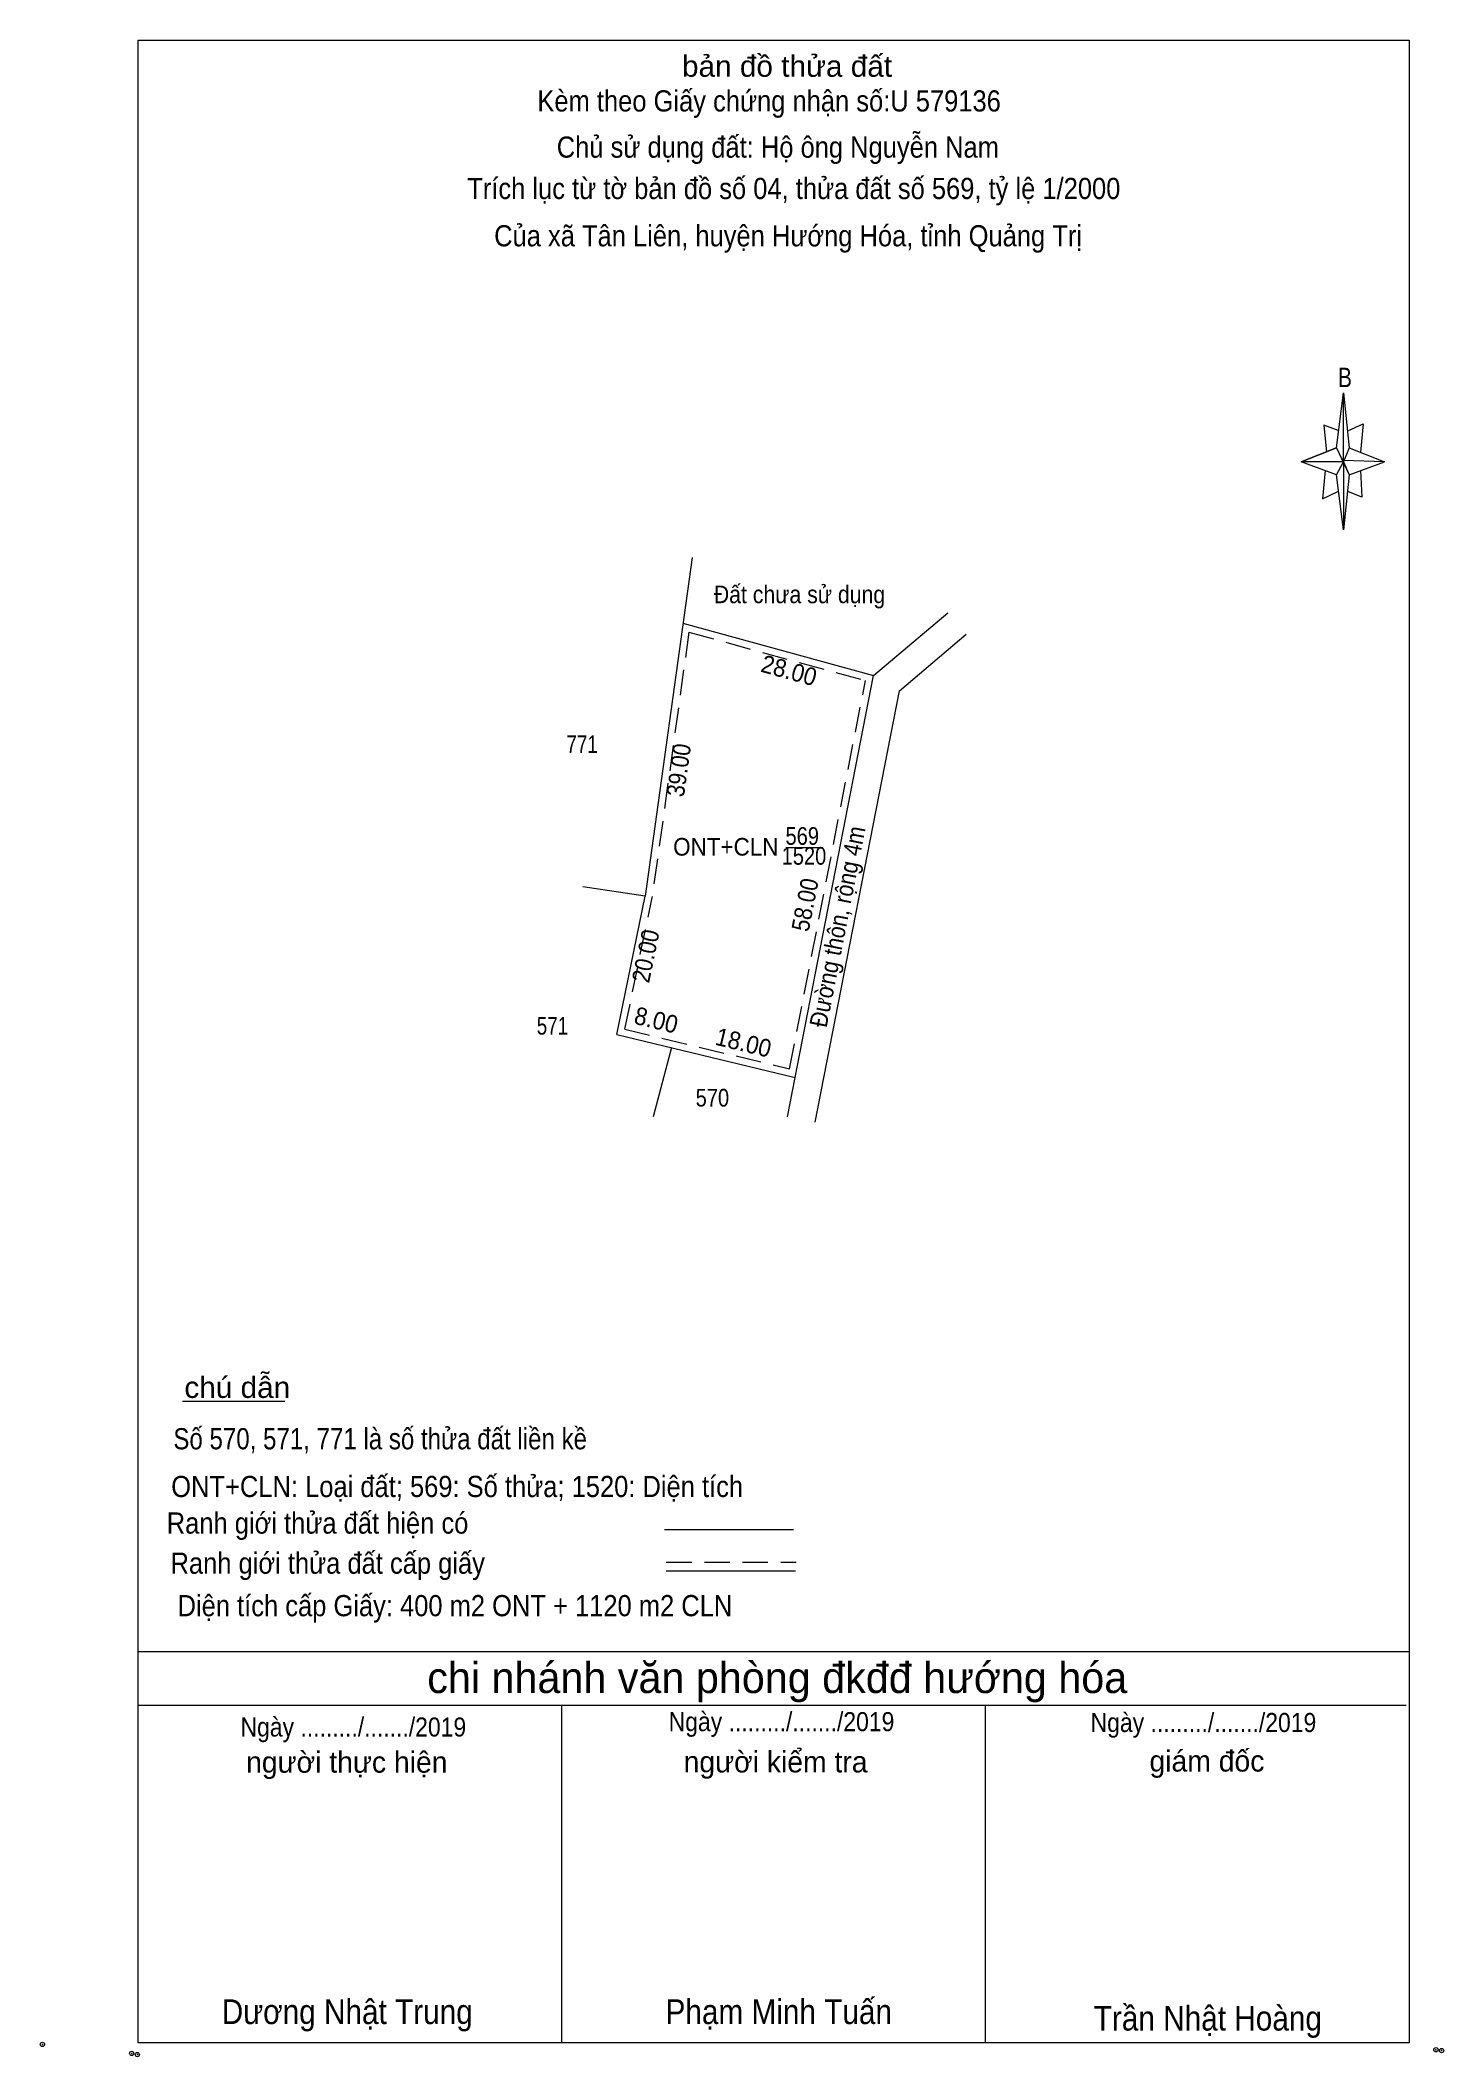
# Model space of a CAD drawing. Header units: metres. Extents: x 548747 to 548946, y 1838149 to 1838434.
import ezdxf
from ezdxf.enums import TextEntityAlignment as Align

# ---------------------------------------------------------------- set-up
doc = ezdxf.new("R2010")
doc.units = ezdxf.units.M
doc.header["$LTSCALE"] = 1.2
doc.header["$PDMODE"] = 32
doc.header["$PDSIZE"] = 0.6
doc.linetypes.add('MEDIUM_DASHED', pattern=[4.5, 3, -1.5])
for name, color, linetype, lineweight in [('10', 7, 'Continuous', 13), ('17', 7, 'Continuous', 13), ('5', 7, 'Continuous', 13), ('55', 7, 'Continuous', 13), ('6', 7, 'Continuous', 13)]:
    doc.layers.add(name, color=color, linetype=linetype, lineweight=lineweight)

msp = doc.modelspace()

# ---------------------------------------------------------------- linework, layer by layer
at = {"layer": '10'}
for p, q in [((548839.78, 1838361.19), (548833.12, 1838313.22)), ((548833.12, 1838313.22), (548824.32, 1838314.52)), ((548829.09, 1838293.63), (548833.12, 1838313.22)), ((548829.09, 1838293.63), (548854.36, 1838287.52)), ((548836.86, 1838291.75), (548834.25, 1838281.94))]:
    msp.add_line(p, q, dxfattribs=at)
at = {"layer": '10', "linetype": 'MEDIUM_DASHED'}
for p, q in [((548839.32, 1838350.59), (548834.11, 1838313.08)), ((548830.26, 1838294.37), (548834.1, 1838313.02)), ((548830.26, 1838294.37), (548853.58, 1838288.74))]:
    msp.add_line(p, q, dxfattribs=at)
at = {"layer": '17'}
msp.add_line((548767.62, 1838241.7), (548782.1, 1838241.7), dxfattribs=at)
at = {"layer": '5'}
for p, q in [((548761.32, 1838150.82), (548761.32, 1838434.42)), ((548931.04, 1838376.7), (548932.04, 1838384.5)), ((548932.84, 1838376.7), (548937.84, 1838374.7)), ((548931.04, 1838372.9), (548926.04, 1838374.7)), ((548932.84, 1838372.9), (548932.04, 1838365.1)), ((548934.44, 1838373.5), (548934.64, 1838369.7)), ((548934.64, 1838369.7), (548932.64, 1838370.5)), ((548761.32, 1838206.22), (548941.32, 1838206.22)), ((548761.32, 1838198.62), (548940.92, 1838198.62)), ((548761.32, 1838198.62), (548940.92, 1838198.62)), ((548761.32, 1838198.62), (548940.92, 1838198.62)), ((548821.32, 1838150.82), (548821.32, 1838198.62)), ((548881.32, 1838150.82), (548881.32, 1838198.62)), ((548941.32, 1838150.82), (548761.32, 1838150.82))]:
    msp.add_line(p, q, dxfattribs=at)
for points in [[(548761.32, 1838434.42), (548941.32, 1838434.42), (548941.32, 1838150.82)], [(548931.44, 1838379.1), (548929.24, 1838379.9), (548929.64, 1838376.1)], [(548932.64, 1838379.1), (548934.84, 1838380.1), (548934.44, 1838376.1)], [(548932.04, 1838374.7), (548931.04, 1838376.7), (548926.04, 1838374.7)], [(548929.44, 1838373.5), (548929.04, 1838369.5), (548931.24, 1838370.5)], [(548932.04, 1838374.7), (548932.84, 1838372.9), (548937.84, 1838374.7)]]:
    msp.add_lwpolyline(points, dxfattribs=at)
for points in [[(548932.04, 1838384.5), (548932.84, 1838376.7), (548932.04, 1838374.7)], [(548932.04, 1838374.7), (548926.04, 1838374.7), (548931.04, 1838376.7), (548932.84, 1838372.9), (548937.84, 1838374.7), (548932.04, 1838374.9)], [(548932.04, 1838374.7), (548932.04, 1838365.1), (548931.04, 1838372.9)]]:
    msp.add_lwpolyline(points, close=True, dxfattribs=at)
for p in [(548945.12, 1838149.82), (548945.92, 1838149.7), (548760.4, 1838149.3), (548761.2, 1838149.14)]:
    msp.add_point(p, dxfattribs=at)
at = {"layer": '55', "linetype": 'MEDIUM_DASHED'}
for p in [(548839.32, 1838350.59), (548853.58, 1838288.74)]:
    msp.add_line(p, (548864.32, 1838343.73), dxfattribs=at)
at = {"layer": '55'}
for p, q in [((548853.27, 1838281.96), (548865.48, 1838344.44)), ((548853.06, 1838320.12), (548858.31, 1838320.12))]:
    msp.add_line(p, q, dxfattribs=at)
for points in [[(548838.48, 1838351.85), (548865.48, 1838344.44), (548875.99, 1838353.34)], [(548857.2, 1838281.19), (548869.14, 1838342.31), (548878.57, 1838350.29)]]:
    msp.add_lwpolyline(points, dxfattribs=at)
at = {"layer": '6'}
for p, q in [((548835.84, 1838223.52), (548854.12, 1838223.52)), ((548836.12, 1838217.66), (548854.4, 1838217.66))]:
    msp.add_line(p, q, dxfattribs=at)
at = {"layer": '6', "linetype": 'MEDIUM_DASHED'}
msp.add_line((548836.12, 1838218.9), (548854.52, 1838218.9), dxfattribs=at)
at = {"layer": '6'}
msp.add_point((548747.76, 1838150.58), dxfattribs=at)

# ---------------------------------------------------------------- texts
at = {"layer": '5'}
for s, height, width, p in [('bản đồ thửa đất', 3, 1.05, (548853.22, 1838429.26)), ('Kèm theo Giấy chứng nhận số:U 579136', 3, 0.9, (548850.68, 1838424.34)), ('Chủ sử dụng đất: Hộ ông Nguyễn Nam', 3, 0.9, (548851.915, 1838417.8)), ('Trích lục từ tờ bản đồ số 04, thửa đất số 569, tỷ lệ 1/2000 ', 3, 0.9, (548854.68, 1838411.94)), ('Của xã Tân Liên, huyện Hướng Hóa, tỉnh Quảng Trị', 3, 0.9, (548853.365, 1838405.24)), ('B', 2.755, 0.8, (548932.245, 1838385.3)), ('Ngày ........./......./2019', 2.7, 0.9, (548791.795, 1838194.18)), ('Ngày ........./......./2019', 2.7, 0.9, (548852.435, 1838194.94)), ('Ngày ........./......./2019', 2.7, 0.9, (548912.195, 1838194.82)), ('Dương Nhật Trung', 3.5, 0.9, (548790.93, 1838153.46)), ('Phạm Minh Tuấn', 3.5, 0.9, (548852.05, 1838153.46)), ('Trần Nhật Hoàng', 3.5, 0.9, (548912.82, 1838152.54))]:
    msp.add_text(s, height=height, dxfattribs=dict(at, width=width)).set_placement(p, align=Align.CENTER)
for s, height, p in [('chi nhánh văn phòng đkđđ hướng hóa', 4.374, (548851.83, 1838200.34)), ('người thực hiện', 3, (548790.865, 1838189.06)), ('người kiểm tra', 3, (548851.595, 1838189.1)), ('giám đốc', 3, (548912.69, 1838189.22))]:
    msp.add_text(s, height=height, dxfattribs=at).set_placement(p, align=Align.CENTER)
at = {"layer": '55'}
for s, width, p in [('Đất chưa sử dụng', 0.9, (548854.985, 1838354.7)), ('771', 0.8, (548824.195, 1838333.48)), ('ONT+CLN', 0.95, (548844.545, 1838318.95)), ('569', 0.85, (548855.375, 1838320.48)), ('1520', 0.85, (548855.615, 1838317.66)), ('571', 0.8, (548819.995, 1838293.6)), ('570', 0.85, (548842.645, 1838283.41))]:
    msp.add_text(s, height=2.5, dxfattribs=dict(at, width=width)).set_placement(p, align=Align.CENTER)
for s, rotation, width, p in [('28.00', 344.653, 0.95, (548853.174, 1838343.978)), ('39.00', 82.096, 0.9, (548839.123, 1838330.888)), ('Đường thôn, rộng 4m', 78.946, 0.9, (548861.582, 1838308.655)), ('58.00', 78.942, 0.9, (548856.993, 1838311.75)), ('20.00', 78.375, 0.9, (548834.423, 1838304.478)), ('8.00', 346.407, 0.95, (548834.401, 1838294.447)), ('18.00', 346.407, 0.95, (548846.761, 1838291.256))]:
    msp.add_text(s, height=2.5, rotation=rotation, dxfattribs=dict(at, width=width)).set_placement(p, align=Align.CENTER)
at = {"layer": '6'}
for s, width, p in [('chú dẫn', 1.05, (548775.355, 1838242.14)), ('Ranh giới thửa đất hiện có ', 0.9, (548787.225, 1838222.92)), ('Ranh giới thửa đất cấp giấy', 0.9, (548788.165, 1838217.24))]:
    msp.add_text(s, height=3, dxfattribs=dict(at, width=width)).set_placement(p, align=Align.CENTER)
for s, width, p in [('Số 570, 571, 771 là số thửa đất liền kề', 0.85, (548766.3, 1838234.86)), ('ONT+CLN: Loại đất; 569: Số thửa; 1520: Diện tích', 0.9, (548766, 1838228.1)), ('Diện tích cấp Giấy: 400 m2 ONT + 1120 m2 CLN', 0.9, (548766.9, 1838211.22))]:
    msp.add_text(s, height=3, dxfattribs=dict(at, width=width)).set_placement(p)

doc.saveas('drawing.dxf')
